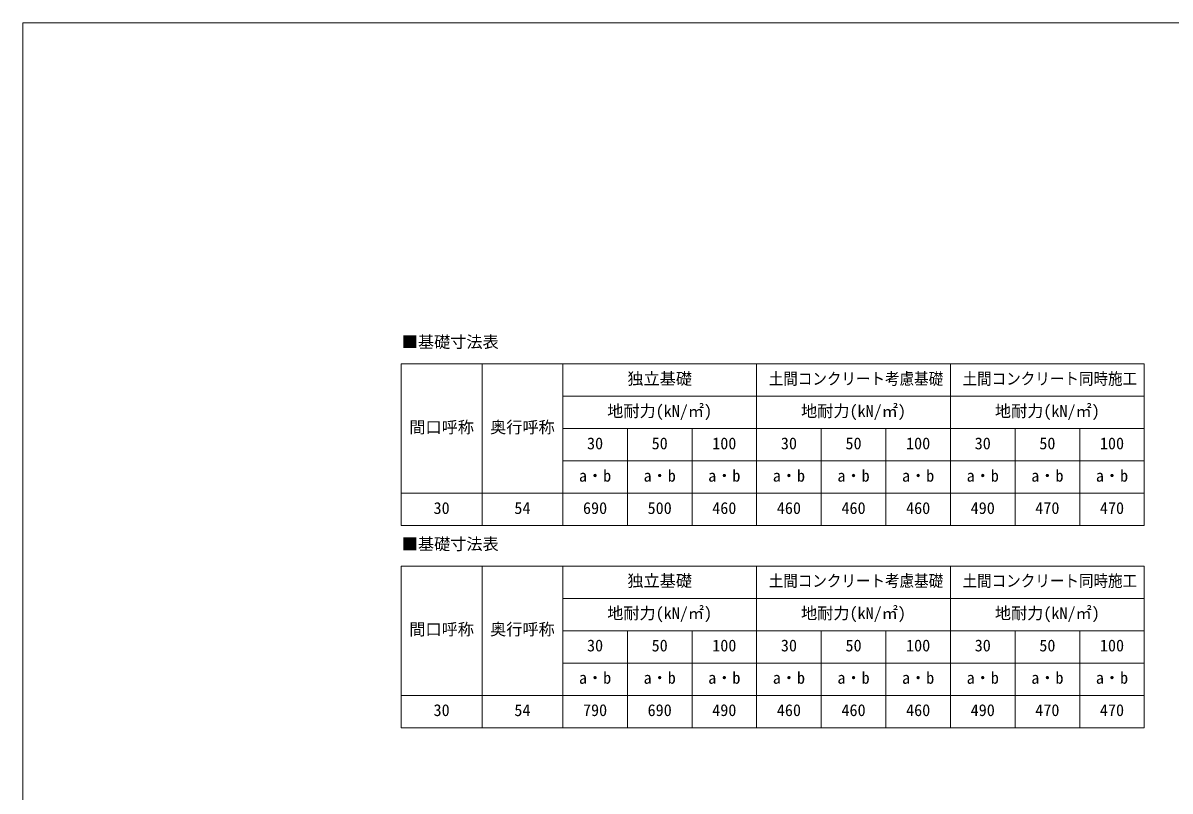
# Model space of a CAD drawing. Units: millimetres at full size, sheet at 1:40; details may follow other scales. Extents: x -11243 to 11243, y -7760 to 7760.
# Drawn here: x -11243 to 119, y 159 to 7760 of the extents above; entities that cross this region are included whole.
import ezdxf
from ezdxf.enums import TextEntityAlignment as Align

# ---------------------------------------------------------------- set-up
doc = ezdxf.new("R2010")
doc.units = ezdxf.units.MM
doc.header["$LTSCALE"] = 40
doc.layers.add('0-E_DET2', color=7, linetype='Continuous', lineweight=18)
doc.layers.add('F-0_240', color=7, linetype='Continuous', lineweight=9)
doc.styles.add('ＭＳ ゴシック', font='')
doc.styles.get('ＭＳ ゴシック').set_extended_font_data('MS Gothic')

msp = doc.modelspace()

# ---------------------------------------------------------------- linework, layer by layer
at = {"layer": '0-E_DET2'}
for p, q in [((-7495.67, 4385.56), (-7495.67, 2785.56)), ((-7495.67, 4385.56), (-135.67, 4385.56)), ((-6695.67, 4385.56), (-6695.67, 2785.56)), ((-5895.67, 4385.56), (-5895.67, 2785.56)), ((-3975.67, 4385.56), (-3975.67, 2785.56)), ((-2055.67, 4385.56), (-2055.67, 2785.56)), ((-135.67, 4385.56), (-135.67, 2785.56)), ((-5895.67, 4065.56), (-135.67, 4065.56)), ((-5895.67, 3745.56), (-135.67, 3745.56)), ((-5255.67, 3745.56), (-5255.67, 2785.56)), ((-4615.67, 3745.56), (-4615.67, 2785.56)), ((-3335.67, 3745.56), (-3335.67, 2785.56)), ((-2695.67, 3745.56), (-2695.67, 2785.56)), ((-1415.67, 3745.56), (-1415.67, 2785.56)), ((-775.67, 3745.56), (-775.67, 2785.56)), ((-5895.67, 3425.56), (-135.67, 3425.56)), ((-7495.67, 3105.56), (-135.67, 3105.56)), ((-7495.67, 2785.56), (-135.67, 2785.56)), ((-7495.67, 2385.56), (-7495.67, 785.56)), ((-7495.67, 2385.56), (-135.67, 2385.56)), ((-6695.67, 2385.56), (-6695.67, 785.56)), ((-5895.67, 2385.56), (-5895.67, 785.56)), ((-3975.67, 2385.56), (-3975.67, 785.56)), ((-2055.67, 2385.56), (-2055.67, 785.56)), ((-135.67, 2385.56), (-135.67, 785.56)), ((-5895.67, 2065.56), (-135.67, 2065.56)), ((-5895.67, 1745.56), (-135.67, 1745.56)), ((-5255.67, 1745.56), (-5255.67, 785.56)), ((-4615.67, 1745.56), (-4615.67, 785.56)), ((-3335.67, 1745.56), (-3335.67, 785.56)), ((-2695.67, 1745.56), (-2695.67, 785.56)), ((-1415.67, 1745.56), (-1415.67, 785.56)), ((-775.67, 1745.56), (-775.67, 785.56)), ((-5895.67, 1425.56), (-135.67, 1425.56)), ((-7495.67, 1105.56), (-135.67, 1105.56)), ((-7495.67, 785.56), (-135.67, 785.56))]:
    msp.add_line(p, q, dxfattribs=at)
at = {"layer": 'F-0_240', "color": 5}
for q in [(-11242.74, -7760), (10677.26, 7760)]:
    msp.add_line((-11242.74, 7760), q, dxfattribs=at)

# ---------------------------------------------------------------- texts
at = {"layer": '0-E_DET2', "style": 'ＭＳ ゴシック'}
for s, p in [('■基礎寸法表', (-7490.4, 4509.96)), ('独立基礎', (-5255.67, 4145.56)), ('地耐力(kN/㎡)', (-5455.67, 3825.56)), ('地耐力(kN/㎡)', (-3535.67, 3825.56)), ('地耐力(kN/㎡)', (-1615.67, 3825.56)), ('間口呼称', (-7415.67, 3665.56)), ('奥行呼称', (-6615.67, 3665.56)), ('30', (-5655.67, 3505.56)), ('50', (-5015.67, 3505.56)), ('100', (-4415.67, 3505.56)), ('30', (-3735.67, 3505.56)), ('50', (-3095.67, 3505.56)), ('100', (-2495.67, 3505.56)), ('30', (-1815.67, 3505.56)), ('50', (-1175.67, 3505.56)), ('100', (-575.67, 3505.56)), ('a・b', (-5735.67, 3185.56)), ('a・b', (-5095.67, 3185.56)), ('a・b', (-4455.67, 3185.56)), ('a・b', (-3815.67, 3185.56)), ('a・b', (-3175.67, 3185.56)), ('a・b', (-2535.67, 3185.56)), ('a・b', (-1895.67, 3185.56)), ('a・b', (-1255.67, 3185.56)), ('a・b', (-615.67, 3185.56)), ('30', (-7175.67, 2865.56)), ('54', (-6375.67, 2865.56)), ('690', (-5695.67, 2865.56)), ('500', (-5055.67, 2865.56)), ('460', (-4415.67, 2865.56)), ('460', (-3775.67, 2865.56)), ('460', (-3135.67, 2865.56)), ('460', (-2495.67, 2865.56)), ('490', (-1855.67, 2865.56)), ('470', (-1215.67, 2865.56)), ('470', (-575.67, 2865.56)), ('■基礎寸法表', (-7490.4, 2509.96)), ('独立基礎', (-5255.67, 2145.56)), ('地耐力(kN/㎡)', (-5455.67, 1825.56)), ('地耐力(kN/㎡)', (-3535.67, 1825.56)), ('地耐力(kN/㎡)', (-1615.67, 1825.56)), ('間口呼称', (-7415.67, 1665.56)), ('奥行呼称', (-6615.67, 1665.56)), ('30', (-5655.67, 1505.56)), ('50', (-5015.67, 1505.56)), ('100', (-4415.67, 1505.56)), ('30', (-3735.67, 1505.56)), ('50', (-3095.67, 1505.56)), ('100', (-2495.67, 1505.56)), ('30', (-1815.67, 1505.56)), ('50', (-1175.67, 1505.56)), ('100', (-575.67, 1505.56)), ('a・b', (-5735.67, 1185.56)), ('a・b', (-5095.67, 1185.56)), ('a・b', (-4455.67, 1185.56)), ('a・b', (-3815.67, 1185.56)), ('a・b', (-3175.67, 1185.56)), ('a・b', (-2535.67, 1185.56)), ('a・b', (-1895.67, 1185.56)), ('a・b', (-1255.67, 1185.56)), ('a・b', (-615.67, 1185.56)), ('30', (-7175.67, 865.56)), ('54', (-6375.67, 865.56)), ('790', (-5695.67, 865.56)), ('690', (-5055.67, 865.56)), ('490', (-4415.67, 865.56)), ('460', (-3775.67, 865.56)), ('460', (-3135.67, 865.56)), ('460', (-2495.67, 865.56)), ('490', (-1855.67, 865.56)), ('470', (-1215.67, 865.56)), ('470', (-575.67, 865.56))]:
    msp.add_text(s, height=117.3, dxfattribs=at).set_placement(p, align=Align.BOTTOM_LEFT)
at = {"layer": '0-E_DET2', "style": 'ＭＳ ゴシック', "width": 0.9}
for s, p in [('土間コンクリート考慮基礎', (-3855.67, 4145.56)), ('土間コンクリート同時施工', (-1935.67, 4145.56)), ('土間コンクリート考慮基礎', (-3855.67, 2145.56)), ('土間コンクリート同時施工', (-1935.67, 2145.56))]:
    msp.add_text(s, height=117.3, dxfattribs=at).set_placement(p, align=Align.BOTTOM_LEFT)

doc.saveas('drawing.dxf')
